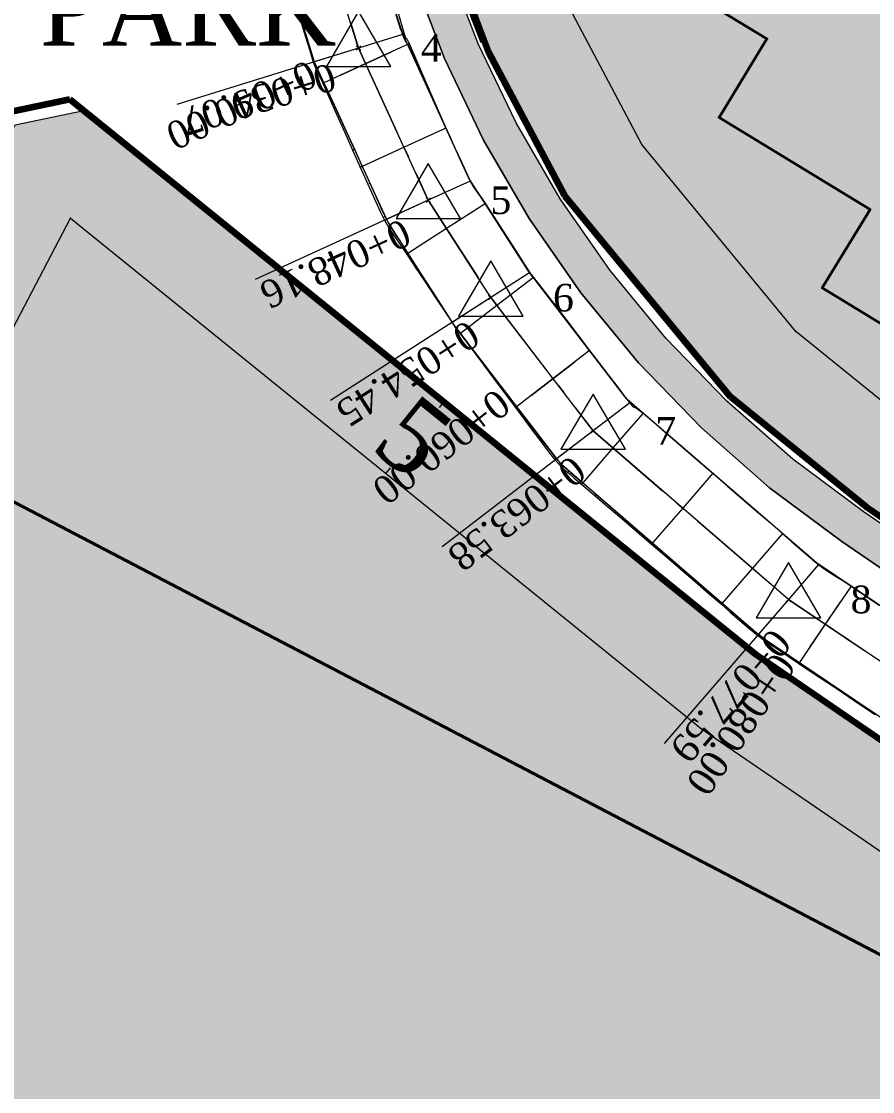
# Model space of a CAD drawing. Header units: metres. Extents: x 478603 to 489313, y 4282657 to 4289463.
# Drawn here: x 479298.8 to 479345.1, y 4286664 to 4286722.1 of the extents above; entities that cross this region are included whole.
import ezdxf

# ---------------------------------------------------------------- set-up
doc = ezdxf.new("R2010")
doc.units = ezdxf.units.M
for name, color, linetype, lineweight in [('@HAT', 18, 'Continuous', 0), ('ADAKENARI', 18, 'Continuous', 0), ('EKS_3', 5, 'Continuous', 0), ('EKSENLER', 3, 'Continuous', 0), ('HDA_3', 30, 'Continuous', 0), ('HDO_3', 30, 'Continuous', 0), ('KALDIRIM', 11, 'Continuous', 0), ('KDA_3', 150, 'Continuous', 20), ('KDO_3', 150, 'Continuous', 20), ('KYA_3', 1, 'Continuous', 20), ('KYO_3', 1, 'Continuous', 20), ('P_U_KNL', 143, 'Continuous', 0), ('PARSEL_ALAN', 254, 'Continuous', 0), ('PARSEL_SERA_ALAN', 9, 'Continuous', 40), ('PL_ALİNMAN', 1, 'Continuous', 0), ('PL_ENKESIT', 1, 'Continuous', 0), ('PL_KM', 4, 'Continuous', 0), ('PL_KMYAZI', 30, 'Continuous', 0), ('PL_SEMBOL', 7, 'Continuous', 0), ('PL_SOME', 7, 'Continuous', 0), ('PL_TOTFKM', 7, 'Continuous', 0), ('ROL_CEPHE', 1, 'Continuous', 0), ('SEV_KYA_HDA', 3, 'Continuous', 0), ('SEV_KYO_HDO', 3, 'Continuous', 0), ('SEV_YKA_KDA', 3, 'Continuous', 0), ('SEV_YKO_KDO', 3, 'Continuous', 0), ('SNR_YAPIYAK', 18, 'Continuous', 0), ('YKA_3', 33, 'Continuous', 0), ('YKO_3', 33, 'Continuous', 0)]:
    doc.layers.add(name, color=color, linetype=linetype, lineweight=lineweight)
doc.styles.get("Standard").update_dxf_attribs({"font": 'times.ttf'})

# ---------------------------------------------------------------- blocks, each defined once
blk = doc.blocks.new('3')
at = {"layer": 'PL_SEMBOL'}
for p, q in [((0, 2), (-1.75, -1)), ((1.75, -1), (0, 2)), ((0.125, 0.125), (-0.125, -0.125)), ((-0.125, 0.125), (0.125, -0.125)), ((-1.75, -1), (1.75, -1))]:
    blk.add_line(p, q, dxfattribs=at)

msp = doc.modelspace()

# ---------------------------------------------------------------- hatches: boundary and pattern name
at = {"layer": 'P_U_KNL'}
msp.add_hatch(color=256, dxfattribs=at).paths.add_polyline_path([(479495.511, 4287101.887), (479494.672, 4287099.831), (479493.757, 4287097.808), (479492.762, 4287095.813), (479424.369, 4286964.911), (479323.786, 4286772.397), (479321.694, 4286767.966), (479319.958, 4286763.361), (479318.6, 4286758.632), (479317.627, 4286753.808), (479317.045, 4286748.922), (479316.86, 4286744.005), (479317.072, 4286739.088), (479317.679, 4286734.205), (479318.678, 4286729.387), (479320.062, 4286724.665), (479321.822, 4286720.07), (479323.946, 4286715.631), (479326.422, 4286711.378), (479329.232, 4286707.339), (479332.358, 4286703.539), (479335.781, 4286700.004), (479339.478, 4286696.756), (479343.408, 4286693.829), (479368.037, 4286676.984), (479369.166, 4286678.635), (479344.57, 4286695.457), (479340.737, 4286698.312), (479337.162, 4286701.453), (479333.852, 4286704.873), (479330.828, 4286708.548), (479328.11, 4286712.454), (479325.715, 4286716.568), (479323.66, 4286720.86), (479321.958, 4286725.305), (479320.62, 4286729.872), (479319.654, 4286734.532), (479319.066, 4286739.255), (479318.862, 4286744.01), (479319.041, 4286748.766), (479319.603, 4286753.492), (479320.544, 4286758.157), (479321.858, 4286762.731), (479323.537, 4286767.185), (479325.577, 4286771.507), (479426.147, 4286963.995), (479434.014, 4286979.053), (479438.909, 4286934.307), (479439.571, 4286929.81), (479440.573, 4286925.357), (479441.904, 4286920.991), (479443.559, 4286916.737), (479445.526, 4286912.619), (479447.796, 4286908.659), (479450.356, 4286904.881), (479453.18, 4286901.318), (479563.644, 4286772.192), (479564.255, 4286771.486), (479564.874, 4286770.784), (479565.5, 4286770.089), (479566.134, 4286769.4), (479566.774, 4286768.718), (479567.422, 4286768.043), (479568.076, 4286767.374), (479568.736, 4286766.714), (479589.573, 4286746.064), (479590.981, 4286747.485), (479570.147, 4286768.131), (479569.498, 4286768.78), (479568.858, 4286769.434), (479568.225, 4286770.095), (479567.599, 4286770.762), (479566.979, 4286771.436), (479566.367, 4286772.115), (479565.761, 4286772.802), (479565.161, 4286773.496), (479454.724, 4286902.59), (479451.97, 4286906.064), (479449.494, 4286909.719), (479447.299, 4286913.549), (479445.396, 4286917.532), (479443.796, 4286921.646), (479442.508, 4286925.869), (479441.539, 4286930.176), (479440.893, 4286934.562), (479435.678, 4286982.238), (479494.543, 4287094.904), (479495.563, 4287096.949), (479496.51, 4287099.041), (479497.377, 4287101.166), (479497.659, 4287101.939), (479495.733, 4287102.497)])
at = {"layer": 'PARSEL_ALAN'}
for points in [[(479381.705, 4286670.344), (479369.267, 4286678.929), (479344.745, 4286695.701), (479337.369, 4286701.671), (479328.363, 4286712.616), (479323.936, 4286720.979), (479322.243, 4286725.401), (479319.95, 4286734.581), (479319.162, 4286744.011), (479320.029, 4286755.106), (479321.652, 4286760.756), (479324.426, 4286768.243), (479415.351, 4286942.681), (479420.15, 4286942.777), (479434.581, 4286911.964), (479446.524, 4286896.787), (479489.321, 4286847.102)], [(479298.515, 4286716.47), (479302.236, 4286717.242), (479338.767, 4286687.674), (479363.604, 4286670.687), (479498.888, 4286577.307), (479499.968, 4286572.944), (479473.928, 4286523.091), (479464.491, 4286514.43), (479452.192, 4286504.422), (479445.649, 4286482.017), (479417.179, 4286482.509), (479348.224, 4286483.702), (479307.462, 4286488.78), (479198.426, 4286501.743), (479189.287, 4286507.41)]]:
    msp.add_hatch(color=256, dxfattribs=at).paths.add_polyline_path(points)
at = {"layer": 'PARSEL_SERA_ALAN'}
for points in [[(479380.739, 4286678.372), (479364.34, 4286688.357), (479366.94, 4286692.628), (479342.34, 4286707.605), (479344.94, 4286711.875), (479336.741, 4286716.868), (479339.341, 4286721.138), (479331.141, 4286726.131), (479333.741, 4286730.401), (479325.541, 4286735.394), (479333.342, 4286748.206), (479325.142, 4286753.198), (479379.745, 4286842.884), (479371.545, 4286847.876), (479415.748, 4286920.478), (479423.948, 4286915.486), (479421.348, 4286911.215), (479429.548, 4286906.223), (479426.947, 4286901.952), (479435.147, 4286896.96), (479443.347, 4286891.968), (479440.747, 4286887.697), (479448.947, 4286882.705), (479446.347, 4286878.434), (479462.746, 4286868.449), (479460.146, 4286864.179), (479468.346, 4286859.186), (479476.546, 4286854.194), (479473.945, 4286849.923), (479482.145, 4286844.931)], [(479294.518, 4286698.023), (479379.604, 4286653.568), (479377.289, 4286649.136), (479411.324, 4286631.354), (479409.008, 4286626.922), (479443.043, 4286609.14), (479440.727, 4286604.709), (479474.762, 4286586.926), (479472.447, 4286582.495), (479489.464, 4286573.604), (479461.679, 4286520.425), (479453.171, 4286524.87), (479434.648, 4286489.417), (479426.139, 4286493.863), (479423.824, 4286489.431), (479415.315, 4286493.877), (479413, 4286489.445), (479404.491, 4286493.891), (479402.176, 4286489.459), (479393.667, 4286493.905), (479391.352, 4286489.473), (479382.843, 4286493.919), (479380.527, 4286489.487), (479372.019, 4286493.933), (479369.703, 4286489.501), (479361.195, 4286493.947), (479358.879, 4286489.515), (479350.371, 4286493.961), (479348.055, 4286489.529), (479331.038, 4286498.42), (479328.723, 4286493.988), (479320.214, 4286498.434), (479317.899, 4286494.002), (479309.39, 4286498.448), (479307.075, 4286494.016), (479290.057, 4286502.907), (479287.742, 4286498.476), (479279.233, 4286502.921), (479276.918, 4286498.49), (479259.901, 4286507.381), (479257.585, 4286502.949), (479249.077, 4286507.395), (479246.761, 4286502.963), (479238.252, 4286507.409), (479235.937, 4286502.977), (479218.92, 4286511.868), (479216.604, 4286507.437), (479208.096, 4286511.882), (479199.587, 4286516.328)]]:
    msp.add_hatch(color=256, dxfattribs=at).paths.add_polyline_path(points)

# ---------------------------------------------------------------- linework, layer by layer
at = {"layer": 'ADAKENARI', "lineweight": 100}
for p, q in [((479324.224, 4286720.435), (479322.094, 4286725.997)), ((479323.936, 4286720.979), (479322.243, 4286725.401)), ((479328.363, 4286712.616), (479324.224, 4286720.435)), ((479297.759, 4286717.083), (479301.477, 4286717.856)), ((479301.477, 4286717.856), (479338.767, 4286687.674)), ((479337.369, 4286701.671), (479328.363, 4286712.616)), ((479344.745, 4286695.701), (479337.369, 4286701.671)), ((479369.267, 4286678.929), (479344.745, 4286695.701)), ((479338.767, 4286687.674), (479363.604, 4286670.687))]:
    msp.add_line(p, q, dxfattribs=at)
at = {"layer": 'EKS_3'}
for p in [(479317.161, 4286720.638, 922.338), (479317.547, 4286719.796, 922.359), (479319.629, 4286715.25, 922.476), (479320.947, 4286712.374, 922.55), (479321.938, 4286710.829, 922.599), (479324.345, 4286707.08, 922.748), (479324.677, 4286706.648, 922.769), (479327.722, 4286702.682, 922.994), (479329.901, 4286699.844, 923.188), (479330.978, 4286698.915, 923.273), (479334.763, 4286695.648, 923.6), (479338.548, 4286692.381, 923.935), (479340.507, 4286690.69, 924.108), (479342.506, 4286689.34, 924.27)]:
    msp.add_point(p, dxfattribs=at)
at = {"layer": 'EKSENLER'}
for p, q in [((479317.093, 4286720.787), (479314.519, 4286729.152)), ((479320.947, 4286712.374), (479317.161, 4286720.638)), ((479324.345, 4286707.08), (479320.947, 4286712.374)), ((479329.901, 4286699.844), (479324.345, 4286707.08)), ((479340.508, 4286690.69), (479329.901, 4286699.844)), ((479365.855, 4286673.571), (479340.508, 4286690.69))]:
    msp.add_line(p, q, dxfattribs=at)
at = {"layer": 'HDA_3'}
msp.add_polyline3d([(479322.507, 4286705.353, 922.709), (479322.686, 4286705.119, 922.669), (479323.313, 4286704.304, 922.716), (479323.937, 4286703.492, 922.762), (479324.557, 4286702.685, 922.807), (479325.163, 4286701.896, 922.852), (479325.731, 4286701.153, 922.894), (479326.23, 4286700.497, 922.939), (479326.688, 4286699.89, 922.98), (479327.127, 4286699.312, 923.019), (479327.543, 4286698.771, 923.056), (479327.91, 4286698.315, 923.088), (479328.19, 4286698.015, 923.106), (479328.427, 4286697.794, 923.12), (479328.664, 4286697.588, 923.134), (479328.94, 4286697.354, 923.15), (479329.338, 4286697.015, 923.173), (479329.963, 4286696.477, 923.227), (479330.712, 4286695.831, 923.292), (479331.505, 4286695.145, 923.361), (479332.314, 4286694.446, 923.43), (479333.123, 4286693.748, 923.5), (479333.928, 4286693.054, 923.572), (479334.723, 4286692.368, 923.642), (479335.505, 4286691.694, 923.711), (479336.253, 4286691.048, 923.777), (479336.908, 4286690.481, 923.835), (479337.393, 4286690.056, 923.878), (479337.786, 4286689.709, 923.913), (479338.148, 4286689.391, 923.946), (479338.503, 4286689.086, 923.977), (479338.867, 4286688.79, 924.008), (479339.255, 4286688.507, 924.037), (479339.661, 4286688.228, 924.066), (479340.085, 4286687.942, 924.097), (479340.545, 4286687.634, 924.13), (479341.101, 4286687.26, 924.17), (479341.833, 4286686.767, 924.229), (479342.659, 4286686.209, 924.296), (479343.518, 4286685.628, 924.365), (479344.385, 4286685.042, 924.435), (479345.245, 4286684.462, 924.505)], dxfattribs=at)
for p in [(479322.686, 4286705.119, 922.669), (479325.731, 4286701.153, 922.894), (479327.91, 4286698.315, 923.088), (479329.338, 4286697.015, 923.173), (479333.123, 4286693.748, 923.5), (479336.908, 4286690.481, 923.835), (479338.867, 4286688.79, 924.008), (479341.101, 4286687.26, 924.17)]:
    msp.add_point(p, dxfattribs=at)
at = {"layer": 'HDO_3'}
msp.add_polyline3d([(479319.134, 4286722.72, 922.205), (479319.37, 4286721.969, 922.223), (479319.559, 4286721.382, 922.238), (479319.662, 4286721.098, 922.248), (479319.72, 4286720.976, 922.253), (479319.761, 4286720.915, 922.256), (479319.796, 4286720.875, 922.258), (479319.829, 4286720.842, 922.259), (479321.665, 4286716.833, 922.488)], dxfattribs=at)
for p in [(479319.559, 4286721.382, 922.238), (479319.829, 4286720.842, 922.259)]:
    msp.add_point(p, dxfattribs=at)
at = {"layer": 'KALDIRIM'}
for p, q in [((479319.434, 4286721.679), (479316.958, 4286729.729)), ((479312.081, 4286728.575), (479314.752, 4286719.895)), ((479323.146, 4286713.576), (479319.434, 4286721.679)), ((479314.752, 4286719.895), (479318.747, 4286711.172)), ((479326.392, 4286708.519), (479323.146, 4286713.576)), ((479318.747, 4286711.172), (479322.298, 4286705.641)), ((479331.728, 4286701.569), (479326.392, 4286708.519)), ((479322.298, 4286705.641), (479328.074, 4286698.118)), ((479342.029, 4286692.679), (479331.728, 4286701.569)), ((479328.074, 4286698.118), (479338.986, 4286688.701)), ((479367.257, 4286675.641), (479342.029, 4286692.679)), ((479338.986, 4286688.701), (479364.454, 4286671.5))]:
    msp.add_line(p, q, dxfattribs=at)
at = {"layer": 'KDA_3'}
msp.add_polyline3d([(479314.014, 4286722.146, 921.421), (479314.267, 4286721.298, 921.317), (479314.506, 4286720.503, 921.219), (479314.7, 4286719.874, 921.142), (479314.812, 4286719.555, 921.1), (479314.882, 4286719.397, 921.078), (479314.947, 4286719.275, 921.061), (479315.038, 4286719.099, 921.037), (479315.214, 4286718.728, 920.986), (479315.547, 4286717.987, 920.83), (479315.966, 4286717.047, 920.633), (479316.41, 4286716.045, 920.424), (479316.849, 4286715.055, 920.217), (479317.247, 4286714.16, 920.03), (479317.565, 4286713.448, 920.07), (479317.837, 4286712.843, 920.104), (479318.091, 4286712.282, 920.136), (479318.335, 4286711.755, 920.166), (479318.569, 4286711.285, 920.193), (479318.783, 4286710.915, 920.362), (479318.992, 4286710.592, 920.515), (479319.208, 4286710.272, 920.668), (479319.451, 4286709.914, 920.839), (479319.772, 4286709.438, 921.067), (479320.237, 4286708.741, 921.352), (479320.774, 4286707.931, 921.683), (479321.324, 4286707.101, 922.022), (479321.839, 4286706.323, 922.34), (479322.237, 4286705.726, 922.584), (479322.412, 4286705.467, 922.665), (479322.466, 4286705.394, 922.688), (479322.475, 4286705.389, 922.691), (479322.468, 4286705.408, 922.696), (479322.456, 4286705.436, 922.704)], dxfattribs=at)
for p in [(479314.7, 4286719.874, 921.142), (479315.214, 4286718.728, 920.986), (479317.247, 4286714.16, 920.03), (479318.569, 4286711.285, 920.193), (479319.772, 4286709.438, 921.067), (479322.237, 4286705.726, 922.584)]:
    msp.add_point(p, dxfattribs=at)
at = {"layer": 'KDO_3'}
msp.add_polyline3d([(479321.862, 4286716.378, 922.424), (479321.839, 4286716.432, 922.369), (479321.818, 4286716.479, 922.322), (479321.806, 4286716.505, 922.295), (479321.82, 4286716.475, 922.264), (479321.904, 4286716.292, 922.076), (479322.114, 4286715.828, 921.919), (479322.392, 4286715.215, 921.712), (479322.689, 4286714.562, 921.491), (479322.978, 4286713.933, 921.277), (479323.226, 4286713.418, 921.101), (479323.393, 4286713.117, 921.017), (479323.519, 4286712.93, 920.961), (479323.642, 4286712.765, 920.911), (479323.797, 4286712.555, 920.847), (479324.05, 4286712.184, 920.736), (479324.487, 4286711.513, 920.771), (479325.019, 4286710.684, 920.814), (479325.57, 4286709.824, 920.858), (479326.081, 4286709.023, 920.9), (479326.456, 4286708.435, 920.93), (479326.575, 4286708.246, 920.946), (479326.56, 4286708.269, 920.948), (479326.515, 4286708.342, 920.955), (479326.511, 4286708.364, 920.956), (479326.667, 4286708.175, 920.974), (479327.122, 4286707.589, 921.094), (479327.739, 4286706.784, 921.257), (479328.41, 4286705.908, 921.435), (479329.083, 4286705.028, 921.613), (479329.71, 4286704.208, 921.779), (479330.243, 4286703.508, 921.926), (479330.718, 4286702.883, 922.056), (479331.162, 4286702.3, 922.178), (479331.568, 4286701.772, 922.289), (479331.887, 4286701.369, 922.375), (479332.048, 4286701.194, 922.377), (479332.132, 4286701.136, 922.378), (479332.206, 4286701.102, 922.378), (479332.33, 4286701.03, 922.38), (479332.614, 4286700.811, 922.383), (479333.198, 4286700.317, 922.398), (479333.946, 4286699.672, 922.418), (479334.753, 4286698.972, 922.439), (479335.578, 4286698.257, 922.461), (479336.4, 4286697.544, 922.483), (479337.209, 4286696.846, 922.58), (479338.003, 4286696.16, 922.676), (479338.783, 4286695.489, 922.769), (479339.528, 4286694.846, 922.859), (479340.185, 4286694.277, 922.938), (479340.678, 4286693.846, 923.04), (479341.082, 4286693.491, 923.123), (479341.452, 4286693.166, 923.199), (479341.806, 4286692.861, 923.272), (479342.143, 4286692.585, 923.339), (479342.453, 4286692.362, 923.386), (479342.756, 4286692.161, 923.431), (479343.07, 4286691.959, 923.476), (479343.428, 4286691.729, 923.529), (479343.907, 4286691.414, 923.599), (479344.612, 4286690.942, 923.661), (479345.438, 4286690.384, 923.734)], dxfattribs=at)
for p in [(479321.904, 4286716.292, 922.076), (479323.226, 4286713.418, 921.101), (479324.05, 4286712.184, 920.736), (479326.456, 4286708.435, 920.93), (479326.667, 4286708.175, 920.974), (479329.71, 4286704.208, 921.779), (479331.887, 4286701.369, 922.375), (479332.614, 4286700.811, 922.383), (479336.4, 4286697.544, 922.483), (479340.185, 4286694.277, 922.938), (479342.143, 4286692.585, 923.339), (479343.907, 4286691.414, 923.599)]:
    msp.add_point(p, dxfattribs=at)
at = {"layer": 'KYA_3'}
msp.add_polyline3d([(479322.456, 4286705.436, 922.704), (479322.434, 4286705.46, 922.705), (479322.419, 4286705.477, 922.705), (479322.423, 4286705.468, 922.706), (479322.481, 4286705.388, 922.708), (479322.683, 4286705.116, 922.716), (479323.151, 4286704.491, 922.843), (479323.762, 4286703.676, 923.009), (479324.418, 4286702.8, 923.188), (479325.074, 4286701.926, 923.366), (479325.681, 4286701.114, 923.531), (479326.191, 4286700.428, 923.652), (479326.645, 4286699.817, 923.76), (479327.072, 4286699.244, 923.862), (479327.476, 4286698.709, 923.957), (479327.835, 4286698.257, 924.038), (479328.113, 4286697.956, 924.061), (479328.352, 4286697.731, 924.079), (479328.592, 4286697.521, 924.097), (479328.872, 4286697.283, 924.117), (479329.274, 4286696.941, 924.147), (479329.903, 4286696.405, 924.161), (479330.655, 4286695.763, 924.178), (479331.452, 4286695.081, 924.196), (479332.264, 4286694.387, 924.214), (479333.075, 4286693.692, 924.233), (479333.881, 4286693, 924.292), (479334.678, 4286692.315, 924.351), (479335.46, 4286691.641, 924.409), (479336.208, 4286690.997, 924.464), (479336.864, 4286690.43, 924.512), (479337.349, 4286690.005, 924.549), (479337.743, 4286689.659, 924.578), (479338.104, 4286689.341, 924.605), (479338.459, 4286689.036, 924.631), (479338.825, 4286688.741, 924.657), (479339.214, 4286688.459, 924.669), (479339.623, 4286688.18, 924.68), (479340.049, 4286687.894, 924.692), (479340.512, 4286687.586, 924.705), (479341.07, 4286687.214, 924.721), (479341.804, 4286686.724, 924.744), (479342.633, 4286686.17, 924.769), (479343.494, 4286685.593, 924.796), (479344.364, 4286685.01, 924.823), (479345.225, 4286684.433, 924.85)], dxfattribs=at)
for p in [(479322.683, 4286705.116, 922.716), (479325.681, 4286701.114, 923.531), (479327.835, 4286698.257, 924.038), (479329.274, 4286696.941, 924.147), (479333.075, 4286693.692, 924.233), (479336.864, 4286690.43, 924.512), (479338.825, 4286688.741, 924.657), (479341.07, 4286687.214, 924.721)]:
    msp.add_point(p, dxfattribs=at)
at = {"layer": 'KYO_3'}
msp.add_polyline3d([(479319.251, 4286722.725, 923.29), (479319.476, 4286721.971, 923.206), (479319.645, 4286721.409, 923.144), (479319.713, 4286721.198, 923.113), (479319.731, 4286721.168, 923.109), (479319.74, 4286721.179, 923.107), (479319.776, 4286721.133, 923.099), (479319.902, 4286720.875, 923.059), (479320.194, 4286720.215, 922.965), (479320.579, 4286719.334, 922.841), (479320.997, 4286718.371, 922.705), (479321.428, 4286717.38, 922.565), (479321.862, 4286716.378, 922.424)], dxfattribs=at)
for p in [(479319.645, 4286721.409, 923.144), (479319.902, 4286720.875, 923.059)]:
    msp.add_point(p, dxfattribs=at)
at = {"layer": 'P_U_KNL'}
for points in [[(479369.166, 4286678.635, 0), (479344.57, 4286695.457, 0), (479340.737, 4286698.312, 0), (479337.162, 4286701.453, 0), (479333.852, 4286704.873, 0), (479330.828, 4286708.548, 0), (479328.11, 4286712.454, 0), (479325.715, 4286716.568, 0), (479323.66, 4286720.86, 0), (479321.958, 4286725.305, 0), (479320.62, 4286729.872, 0), (479319.654, 4286734.532, 0), (479319.066, 4286739.255, 0), (479318.862, 4286744.01, 0), (479319.041, 4286748.766, 0), (479319.603, 4286753.492, 0), (479320.544, 4286758.157, 0), (479321.858, 4286762.731, 0), (479323.537, 4286767.185, 0), (479325.577, 4286771.507, 0), (479426.147, 4286963.995, 0), (479434.014, 4286979.053, 0)], [(479368.037, 4286676.984, 0), (479343.408, 4286693.829, 0), (479339.478, 4286696.756, 0), (479335.781, 4286700.004, 0), (479332.358, 4286703.539, 0), (479329.232, 4286707.339, 0), (479326.422, 4286711.378, 0), (479323.946, 4286715.631, 0), (479321.822, 4286720.07, 0), (479320.062, 4286724.665, 0), (479318.678, 4286729.387, 0), (479317.679, 4286734.205, 0), (479317.072, 4286739.088, 0), (479316.86, 4286744.005, 0), (479317.045, 4286748.922, 0), (479317.627, 4286753.808, 0), (479318.6, 4286758.632, 0), (479319.958, 4286763.361, 0), (479321.694, 4286767.966, 0), (479323.786, 4286772.397, 0), (479424.369, 4286964.911, 0)], [(479320.062, 4286724.665, 0), (479321.822, 4286720.07, 0), (479323.946, 4286715.631, 0), (479326.422, 4286711.378, 0), (479329.232, 4286707.339, 0), (479332.358, 4286703.539, 0), (479335.781, 4286700.004, 0), (479339.478, 4286696.756, 0), (479343.408, 4286693.829, 0), (479368.037, 4286676.984, 0), (479369.166, 4286678.635, 0), (479344.57, 4286695.457, 0), (479340.737, 4286698.312, 0), (479337.162, 4286701.453, 0), (479333.852, 4286704.873, 0), (479330.828, 4286708.548, 0), (479328.11, 4286712.454, 0), (479325.715, 4286716.568, 0), (479323.66, 4286720.86, 0), (479321.958, 4286725.305, 0)], [(479320.062, 4286724.665, 0), (479321.822, 4286720.07, 0), (479323.946, 4286715.631, 0), (479326.422, 4286711.378, 0), (479329.232, 4286707.339, 0), (479332.358, 4286703.539, 0), (479335.781, 4286700.004, 0), (479339.478, 4286696.756, 0), (479343.408, 4286693.829, 0), (479368.037, 4286676.984, 0), (479369.166, 4286678.635, 0), (479344.57, 4286695.457, 0), (479340.737, 4286698.312, 0), (479337.162, 4286701.453, 0), (479333.852, 4286704.873, 0), (479330.828, 4286708.548, 0), (479328.11, 4286712.454, 0), (479325.715, 4286716.568, 0), (479323.66, 4286720.86, 0), (479321.958, 4286725.305, 0)], [(479320.062, 4286724.665, 0), (479321.822, 4286720.07, 0), (479323.946, 4286715.631, 0), (479326.422, 4286711.378, 0), (479329.232, 4286707.339, 0), (479332.358, 4286703.539, 0), (479335.781, 4286700.004, 0), (479339.478, 4286696.756, 0), (479343.408, 4286693.829, 0), (479368.037, 4286676.984, 0), (479369.166, 4286678.635, 0), (479344.57, 4286695.457, 0), (479340.737, 4286698.312, 0), (479337.162, 4286701.453, 0), (479333.852, 4286704.873, 0), (479330.828, 4286708.548, 0), (479328.11, 4286712.454, 0), (479325.715, 4286716.568, 0), (479323.66, 4286720.86, 0), (479321.958, 4286725.305, 0)]]:
    msp.add_polyline3d(points, dxfattribs=at)
at = {"layer": 'PARSEL_ALAN'}
for points in [[(479381.705, 4286670.344, 927.781), (479369.267, 4286678.929, 925.676), (479344.745, 4286695.701, 924.385), (479337.369, 4286701.671, 923.384), (479328.363, 4286712.616, 922.105), (479323.936, 4286720.979, 923.655), (479322.243, 4286725.401, 924.038), (479319.95, 4286734.581, 923.909), (479319.162, 4286744.011, 923.52), (479320.029, 4286755.106, 923.185), (479321.652, 4286760.756, 923.706), (479324.426, 4286768.243, 923.867), (479415.351, 4286942.681, 923.716), (479420.15, 4286942.777, 923.79), (479434.581, 4286911.964, 925.534), (479446.524, 4286896.787, 926.375), (479489.321, 4286847.102, 924.936), (479381.705, 4286670.344, 927.781)], [(479381.705, 4286670.344, 0), (479369.267, 4286678.929, 0), (479344.745, 4286695.701, 0), (479337.369, 4286701.671, 0), (479328.363, 4286712.616, 0), (479323.936, 4286720.979, 0), (479322.243, 4286725.401, 0), (479319.95, 4286734.581, 0), (479319.162, 4286744.011, 0), (479320.029, 4286755.106, 0), (479321.652, 4286760.756, 0), (479324.426, 4286768.243, 0), (479415.351, 4286942.681, 0), (479420.15, 4286942.777, 0), (479434.581, 4286911.964, 0), (479446.524, 4286896.787, 0), (479489.321, 4286847.102, 0), (479381.705, 4286670.344, 0)], [(479298.515, 4286716.47, 921.094), (479302.236, 4286717.242, 919.873), (479338.767, 4286687.674, 924.909), (479363.604, 4286670.687, 927.047), (479498.888, 4286577.307, 935.494), (479499.968, 4286572.944, 935.676), (479473.928, 4286523.091, 935.649), (479464.491, 4286514.43, 935.434), (479452.192, 4286504.422, 935.044), (479445.649, 4286482.017, 935.051), (479417.179, 4286482.509, 933.671), (479348.224, 4286483.702, 930.256), (479307.462, 4286488.78, 928.1), (479198.426, 4286501.743, 922.102), (479189.287, 4286507.41, 921.584), (479298.515, 4286716.47, 921.094)], [(479298.515, 4286716.47, 0), (479302.236, 4286717.242, 0), (479338.767, 4286687.674, 0), (479363.604, 4286670.687, 0), (479498.888, 4286577.307, 0), (479499.968, 4286572.944, 0), (479473.928, 4286523.091, 0), (479464.491, 4286514.43, 0), (479452.192, 4286504.422, 0), (479445.649, 4286482.017, 0), (479417.179, 4286482.509, 0), (479348.224, 4286483.702, 0), (479307.462, 4286488.78, 0), (479198.426, 4286501.743, 0), (479189.287, 4286507.41, 0), (479298.515, 4286716.47, 0)]]:
    msp.add_polyline3d(points, close=True, dxfattribs=at)
at = {"layer": 'PARSEL_SERA_ALAN'}
for points in [[(479482.145, 4286844.931, 0), (479380.739, 4286678.372, 0), (479380.739, 4286678.372, 0), (479364.34, 4286688.357, 0), (479366.94, 4286692.628, 0), (479342.34, 4286707.605, 0), (479344.94, 4286711.875, 0), (479336.741, 4286716.868, 0), (479339.341, 4286721.138, 0), (479331.141, 4286726.131, 0)], [(479482.145, 4286844.931, 0), (479380.739, 4286678.372, 0), (479380.739, 4286678.372, 0), (479364.34, 4286688.357, 0), (479366.94, 4286692.628, 0), (479342.34, 4286707.605, 0), (479344.94, 4286711.875, 0), (479336.741, 4286716.868, 0), (479339.341, 4286721.138, 0), (479331.141, 4286726.131, 0)], [(479294.518, 4286698.023, 0), (479379.604, 4286653.568, 0), (479377.289, 4286649.136, 0), (479411.324, 4286631.354, 0)], [(479294.518, 4286698.023, 0), (479379.604, 4286653.568, 0), (479377.289, 4286649.136, 0), (479411.324, 4286631.354, 0)]]:
    msp.add_polyline3d(points, dxfattribs=at)
at = {"layer": 'PL_ALİNMAN'}
for p, q in [((479316.742, 4286721.989), (479317.161, 4286720.638)), ((479317.161, 4286720.638), (479319.243, 4286716.092)), ((479319.66, 4286715.183), (479319.868, 4286714.729)), ((479320.284, 4286713.819), (479320.947, 4286712.374)), ((479320.947, 4286712.374), (479323.648, 4286708.166)), ((479324.188, 4286707.325), (479324.345, 4286707.08)), ((479324.345, 4286707.08), (479327.39, 4286703.114)), ((479327.999, 4286702.321), (479328.304, 4286701.925)), ((479328.913, 4286701.131), (479329.901, 4286699.844)), ((479329.901, 4286699.844), (479333.686, 4286696.577)), ((479334.443, 4286695.924), (479334.822, 4286695.597)), ((479335.579, 4286694.943), (479339.364, 4286691.677)), ((479340.121, 4286691.023), (479340.5, 4286690.696)), ((479340.508, 4286690.69), (479344.651, 4286687.891))]:
    msp.add_line(p, q, dxfattribs=at)
at = {"layer": 'PL_ENKESIT'}
for points in [[(479319.645, 4286721.409, 923.144), (479319.559, 4286721.382, 922.238), (479319.549, 4286721.379, 922.288), (479317.161, 4286720.638, 922.338), (479314.755, 4286719.891, 922.287), (479314.7, 4286719.874, 921.142)], [(479319.902, 4286720.875, 923.059), (479319.829, 4286720.842, 922.259), (479319.82, 4286720.837, 922.309), (479317.547, 4286719.796, 922.359), (479315.274, 4286718.755, 922.309), (479315.214, 4286718.728, 920.986)], [(479321.904, 4286716.292, 922.076), (479321.902, 4286716.291, 922.426), (479319.629, 4286715.25, 922.476), (479317.356, 4286714.209, 922.426), (479317.247, 4286714.16, 920.03)], [(479323.226, 4286713.418, 921.101), (479323.219, 4286713.415, 922.5), (479320.947, 4286712.374, 922.55), (479318.674, 4286711.333, 922.5), (479318.569, 4286711.285, 920.193)], [(479324.05, 4286712.184, 920.736), (479324.042, 4286712.179, 922.549), (479321.938, 4286710.829, 922.599), (479319.835, 4286709.478, 922.549), (479319.772, 4286709.438, 921.067)], [(479326.456, 4286708.435, 920.93), (479326.449, 4286708.43, 922.698), (479324.345, 4286707.08, 922.748), (479322.241, 4286705.729, 922.698), (479322.237, 4286705.726, 922.584)], [(479326.667, 4286708.175, 920.974), (479326.66, 4286708.17, 922.719), (479324.677, 4286706.648, 922.769), (479322.694, 4286705.125, 922.719), (479322.686, 4286705.119, 922.669), (479322.683, 4286705.116, 922.716)], [(479329.71, 4286704.208, 921.779), (479329.705, 4286704.204, 922.944), (479327.722, 4286702.682, 922.994), (479325.739, 4286701.159, 922.944), (479325.731, 4286701.153, 922.894), (479325.681, 4286701.114, 923.531)], [(479331.887, 4286701.369, 922.375), (479331.884, 4286701.367, 923.138), (479329.901, 4286699.844, 923.188), (479327.918, 4286698.321, 923.138), (479327.91, 4286698.315, 923.088), (479327.835, 4286698.257, 924.038)], [(479332.614, 4286700.811, 922.383), (479332.611, 4286700.807, 923.223), (479330.978, 4286698.915, 923.273), (479329.344, 4286697.022, 923.223), (479329.338, 4286697.015, 923.173), (479329.274, 4286696.941, 924.147)], [(479336.4, 4286697.544, 922.483), (479336.396, 4286697.54, 923.55), (479334.763, 4286695.648, 923.6), (479333.129, 4286693.755, 923.55), (479333.123, 4286693.748, 923.5), (479333.075, 4286693.692, 924.233)], [(479340.185, 4286694.277, 922.938), (479340.181, 4286694.274, 923.885), (479338.548, 4286692.381, 923.935), (479336.915, 4286690.488, 923.885), (479336.908, 4286690.481, 923.835), (479336.864, 4286690.43, 924.512)], [(479342.143, 4286692.585, 923.339), (479342.141, 4286692.583, 924.058), (479340.507, 4286690.69, 924.108), (479338.874, 4286688.797, 924.058), (479338.867, 4286688.79, 924.008), (479338.825, 4286688.741, 924.657)], [(479343.907, 4286691.414, 923.599), (479343.905, 4286691.412, 924.22), (479342.506, 4286689.34, 924.27), (479341.107, 4286687.268, 924.22), (479341.101, 4286687.26, 924.17), (479341.07, 4286687.214, 924.721)]]:
    msp.add_polyline3d(points, dxfattribs=at)
at = {"layer": 'PL_KM'}
for p, q in [((479316.183, 4286719.172), (479318.911, 4286720.421)), ((479326.532, 4286701.768), (479328.912, 4286703.595)), ((479341.667, 4286688.097), (479343.346, 4286690.583))]:
    msp.add_line(p, q, dxfattribs=at)
at = {"layer": 'PL_SOME'}
for p in [(479317.161, 4286720.638), (479320.947, 4286712.374), (479324.345, 4286707.08), (479329.901, 4286699.844), (479340.508, 4286690.69)]:
    msp.add_point(p, dxfattribs=at)
at = {"layer": 'ROL_CEPHE'}
for p, q in [((479321.788, 4286701.417), (479321.536, 4286701.106)), ((479318.642, 4286697.53), (479318.894, 4286697.841))]:
    msp.add_line(p, q, dxfattribs=at)
at = {"layer": 'SEV_KYA_HDA'}
for p, q in [((479323.282, 4286704.316, 922.879), (479323.296, 4286704.326, 922.714)), ((479324.482, 4286702.716, 923.205), (479324.498, 4286702.728, 923.005)), ((479325.681, 4286701.114, 923.531), (479325.731, 4286701.153, 922.894)), ((479326.874, 4286699.509, 923.815), (479326.907, 4286699.534, 923.409)), ((479328.514, 4286697.59, 924.091), (479328.577, 4286697.664, 923.129)), ((479330.035, 4286696.292, 924.164), (479330.065, 4286696.327, 923.701)), ((479331.556, 4286694.993, 924.198), (479331.609, 4286695.055, 923.37)), ((479333.075, 4286693.692, 924.233), (479333.099, 4286693.72, 923.867)), ((479334.592, 4286692.389, 924.344), (479334.638, 4286692.442, 923.634)), ((479336.107, 4286691.084, 924.456), (479336.13, 4286691.11, 924.112)), ((479337.616, 4286689.77, 924.568), (479337.66, 4286689.821, 923.902)), ((479339.408, 4286688.326, 924.674), (479339.426, 4286688.352, 924.362)), ((479341.07, 4286687.214, 924.721), (479341.101, 4286687.26, 924.17)), ((479342.733, 4286686.103, 924.773), (479342.746, 4286686.122, 924.538)), ((479344.395, 4286684.99, 924.824), (479344.416, 4286685.021, 924.438))]:
    msp.add_line(p, q, dxfattribs=at)
at = {"layer": 'SEV_KYO_HDO'}
for p, q in [((479319.902, 4286720.875, 923.059), (479319.829, 4286720.842, 922.259)), ((479320.705, 4286719.043, 922.8), (479320.684, 4286719.033, 922.582)), ((479321.502, 4286717.208, 922.541), (479321.495, 4286717.205, 922.467))]:
    msp.add_line(p, q, dxfattribs=at)
at = {"layer": 'SEV_YKA_KDA'}
for p, q in [((479314.434, 4286720.916, 922.262), (479314.41, 4286720.909, 921.765)), ((479315.274, 4286718.755, 922.309), (479315.214, 4286718.728, 920.986)), ((479316.111, 4286716.939, 922.356), (479316.071, 4286716.92, 921.48)), ((479316.942, 4286715.12, 922.403), (479316.841, 4286715.073, 920.221)), ((479317.767, 4286713.298, 922.45), (479317.711, 4286713.272, 921.266)), ((479318.602, 4286711.48, 922.497), (479318.496, 4286711.432, 920.184)), ((479319.835, 4286709.478, 922.549), (479319.803, 4286709.458, 921.808)), ((479320.915, 4286707.795, 922.616), (479320.879, 4286707.772, 921.748)), ((479321.995, 4286706.112, 922.683), (479321.99, 4286706.108, 922.556))]:
    msp.add_line(p, q, dxfattribs=at)
at = {"layer": 'SEV_YKO_KDO'}
for p, q in [((479322.313, 4286715.38, 922.45), (479322.315, 4286715.381, 922.109)), ((479323.149, 4286713.563, 922.497), (479323.155, 4286713.566, 921.152)), ((479324.042, 4286712.179, 922.549), (479324.046, 4286712.182, 921.643)), ((479325.127, 4286710.499, 922.616), (479325.134, 4286710.504, 920.823)), ((479326.204, 4286708.814, 922.683), (479326.208, 4286708.816, 921.797)), ((479327.272, 4286707.379, 922.764), (479327.278, 4286707.384, 921.135)), ((479328.49, 4286705.793, 922.854), (479328.492, 4286705.795, 922.156)), ((479329.705, 4286704.204, 922.944), (479329.71, 4286704.208, 921.779)), ((479330.918, 4286702.614, 923.053), (479330.919, 4286702.615, 922.582)), ((479331.831, 4286701.434, 923.134), (479331.833, 4286701.437, 922.361)), ((479333.373, 4286700.16, 923.289), (479333.375, 4286700.161, 922.846)), ((479334.885, 4286698.851, 923.42), (479334.889, 4286698.855, 922.443)), ((479336.396, 4286697.54, 923.55), (479336.398, 4286697.542, 923.017)), ((479337.91, 4286696.234, 923.684), (479337.914, 4286696.238, 922.665)), ((479339.425, 4286694.928, 923.818), (479339.427, 4286694.93, 923.333)), ((479340.934, 4286693.615, 923.952), (479340.937, 4286693.618, 923.093)), ((479342.236, 4286692.514, 924.067), (479342.237, 4286692.515, 923.71)), ((479343.905, 4286691.412, 924.22), (479343.907, 4286691.414, 923.599))]:
    msp.add_line(p, q, dxfattribs=at)
at = {"layer": 'SNR_YAPIYAK'}
for p, q in [((479332.545, 4286715.402, 927.781), (479328.497, 4286723.05, 927.781)), ((479340.908, 4286705.238, 927.781), (479332.545, 4286715.402, 927.781)), ((479195.869, 4286509.212, 923.247), (479301.507, 4286711.4, 923.247)), ((479301.507, 4286711.4, 923.247), (479335.778, 4286683.661, 923.247)), ((479347.734, 4286699.714, 927.781), (479340.908, 4286705.238, 927.781)), ((479335.778, 4286683.661, 923.247), (479360.773, 4286666.566, 923.247))]:
    msp.add_line(p, q, dxfattribs=at)
for p in [(479332.545, 4286715.402, 922.105), (479332.545, 4286715.402, 922.105), (479301.507, 4286711.4, 923.247), (479301.507, 4286711.4, 923.247), (479340.908, 4286705.238, 923.384), (479340.908, 4286705.238, 923.384), (479335.778, 4286683.661, 924.909), (479335.778, 4286683.661, 924.909)]:
    msp.add_point(p, dxfattribs=at)
at = {"layer": 'YKA_3'}
msp.add_polyline3d([(479314.06, 4286722.136, 922.233), (479314.316, 4286721.296, 922.253), (479314.558, 4286720.511, 922.272), (479314.755, 4286719.891, 922.287), (479314.867, 4286719.577, 922.293), (479314.937, 4286719.421, 922.296), (479315.003, 4286719.299, 922.299), (479315.095, 4286719.125, 922.302), (479315.274, 4286718.755, 922.309), (479315.616, 4286718.018, 922.328), (479316.045, 4286717.083, 922.352), (479316.501, 4286716.087, 922.378), (479316.95, 4286715.101, 922.403), (479317.356, 4286714.209, 922.426), (479317.677, 4286713.499, 922.445), (479317.948, 4286712.893, 922.46), (479318.201, 4286712.332, 922.474), (479318.444, 4286711.804, 922.488), (479318.674, 4286711.333, 922.5), (479318.882, 4286710.962, 922.51), (479319.083, 4286710.638, 922.518), (479319.29, 4286710.317, 922.527), (479319.524, 4286709.958, 922.536), (479319.835, 4286709.478, 922.549), (479320.287, 4286708.774, 922.577), (479320.812, 4286707.956, 922.61), (479321.35, 4286707.117, 922.643), (479321.854, 4286706.331, 922.674), (479322.241, 4286705.729, 922.698), (479322.411, 4286705.471, 922.702), (479322.462, 4286705.401, 922.704), (479322.469, 4286705.399, 922.704), (479322.463, 4286705.418, 922.704), (479322.456, 4286705.436, 922.704), (479322.453, 4286705.443, 922.704), (479322.455, 4286705.44, 922.704), (479322.458, 4286705.435, 922.704), (479322.46, 4286705.432, 922.704), (479322.456, 4286705.436, 922.704), (479322.442, 4286705.453, 922.705), (479322.428, 4286705.47, 922.706), (479322.432, 4286705.465, 922.706), (479322.49, 4286705.391, 922.709), (479322.694, 4286705.125, 922.719), (479323.17, 4286704.506, 922.754), (479323.79, 4286703.699, 922.8), (479324.457, 4286702.832, 922.849), (479325.123, 4286701.964, 922.898), (479325.739, 4286701.159, 922.944), (479326.257, 4286700.478, 922.99), (479326.716, 4286699.871, 923.032), (479327.149, 4286699.301, 923.071), (479327.557, 4286698.769, 923.107), (479327.918, 4286698.321, 923.138), (479328.195, 4286698.025, 923.156), (479328.432, 4286697.804, 923.17), (479328.669, 4286697.598, 923.184), (479328.946, 4286697.363, 923.2), (479329.344, 4286697.022, 923.223), (479329.97, 4286696.484, 923.277), (479330.718, 4286695.838, 923.342), (479331.512, 4286695.152, 923.411), (479332.32, 4286694.454, 923.481), (479333.129, 4286693.755, 923.55), (479333.934, 4286693.061, 923.622), (479334.73, 4286692.375, 923.692), (479335.512, 4286691.701, 923.761), (479336.259, 4286691.056, 923.827), (479336.915, 4286690.488, 923.885), (479337.4, 4286690.064, 923.928), (479337.793, 4286689.717, 923.963), (479338.155, 4286689.399, 923.996), (479338.509, 4286689.094, 924.027), (479338.874, 4286688.797, 924.058), (479339.261, 4286688.515, 924.087), (479339.667, 4286688.236, 924.116), (479340.091, 4286687.95, 924.147), (479340.551, 4286687.642, 924.18), (479341.107, 4286687.268, 924.22), (479341.838, 4286686.775, 924.279), (479342.664, 4286686.217, 924.346), (479343.524, 4286685.637, 924.415), (479344.391, 4286685.051, 924.485), (479345.25, 4286684.47, 924.555)], dxfattribs=at)
for p in [(479314.755, 4286719.891, 922.287), (479315.274, 4286718.755, 922.309), (479317.356, 4286714.209, 922.426), (479318.674, 4286711.333, 922.5), (479319.835, 4286709.478, 922.549), (479322.241, 4286705.729, 922.698), (479322.694, 4286705.125, 922.719), (479325.739, 4286701.159, 922.944), (479327.918, 4286698.321, 923.138), (479329.344, 4286697.022, 923.223), (479333.129, 4286693.755, 923.55), (479336.915, 4286690.488, 923.885), (479338.874, 4286688.797, 924.058), (479341.107, 4286687.268, 924.22)]:
    msp.add_point(p, dxfattribs=at)
at = {"layer": 'YKO_3'}
msp.add_polyline3d([(479319.138, 4286722.685, 922.256), (479319.373, 4286721.935, 922.274), (479319.549, 4286721.379, 922.288), (479319.616, 4286721.178, 922.295), (479319.63, 4286721.158, 922.296), (479319.636, 4286721.175, 922.296), (479319.675, 4286721.127, 922.298), (479319.82, 4286720.837, 922.309), (479320.164, 4286720.097, 922.328), (479320.612, 4286719.119, 922.354), (479321.085, 4286718.083, 922.38), (479321.529, 4286717.108, 922.405), (479321.862, 4286716.378, 922.424), (479321.984, 4286716.11, 922.424), (479321.99, 4286716.097, 922.424), (479321.955, 4286716.175, 922.424), (479321.907, 4286716.281, 922.424), (479321.862, 4286716.378, 922.424), (479321.83, 4286716.451, 922.424), (479321.808, 4286716.498, 922.425), (479321.799, 4286716.518, 922.425), (479321.817, 4286716.481, 922.425), (479321.902, 4286716.291, 922.426), (479322.113, 4286715.824, 922.438), (479322.389, 4286715.211, 922.454), (479322.685, 4286714.558, 922.471), (479322.973, 4286713.93, 922.487), (479323.219, 4286713.415, 922.5), (479323.386, 4286713.114, 922.512), (479323.512, 4286712.927, 922.519), (479323.635, 4286712.761, 922.526), (479323.789, 4286712.551, 922.534), (479324.042, 4286712.179, 922.549), (479324.479, 4286711.508, 922.576), (479325.011, 4286710.679, 922.609), (479325.562, 4286709.819, 922.643), (479326.074, 4286709.018, 922.675), (479326.449, 4286708.43, 922.698), (479326.568, 4286708.242, 922.706), (479326.553, 4286708.264, 922.707), (479326.507, 4286708.337, 922.71), (479326.504, 4286708.359, 922.711), (479326.66, 4286708.17, 922.719), (479327.115, 4286707.583, 922.753), (479327.733, 4286706.779, 922.798), (479328.405, 4286705.904, 922.848), (479329.078, 4286705.024, 922.898), (479329.705, 4286704.204, 922.944), (479330.238, 4286703.505, 922.992), (479330.714, 4286702.881, 923.034), (479331.159, 4286702.298, 923.074), (479331.565, 4286701.769, 923.11), (479331.884, 4286701.367, 923.138), (479332.046, 4286701.192, 923.16), (479332.129, 4286701.133, 923.169), (479332.204, 4286701.1, 923.177), (479332.327, 4286701.027, 923.19), (479332.611, 4286700.807, 923.223), (479333.195, 4286700.313, 923.273), (479333.943, 4286699.668, 923.338), (479334.75, 4286698.968, 923.408), (479335.575, 4286698.253, 923.479), (479336.396, 4286697.54, 923.55), (479337.205, 4286696.842, 923.622), (479338, 4286696.156, 923.692), (479338.779, 4286695.485, 923.761), (479339.525, 4286694.842, 923.827), (479340.181, 4286694.274, 923.885), (479340.675, 4286693.843, 923.929), (479341.079, 4286693.487, 923.965), (479341.45, 4286693.163, 923.998), (479341.804, 4286692.858, 924.029), (479342.141, 4286692.583, 924.058), (479342.451, 4286692.359, 924.088), (479342.754, 4286692.159, 924.115), (479343.068, 4286691.957, 924.144), (479343.426, 4286691.727, 924.176), (479343.905, 4286691.412, 924.22), (479344.61, 4286690.939, 924.277), (479345.436, 4286690.381, 924.343)], dxfattribs=at)
for p in [(479319.549, 4286721.379, 922.288), (479319.82, 4286720.837, 922.309), (479321.902, 4286716.291, 922.426), (479323.219, 4286713.415, 922.5), (479324.042, 4286712.179, 922.549), (479326.449, 4286708.43, 922.698), (479326.66, 4286708.17, 922.719), (479329.705, 4286704.204, 922.944), (479331.884, 4286701.367, 923.138), (479332.611, 4286700.807, 923.223), (479336.396, 4286697.54, 923.55), (479340.181, 4286694.274, 923.885), (479342.141, 4286692.583, 924.058), (479343.905, 4286691.412, 924.22)]:
    msp.add_point(p, dxfattribs=at)

# ---------------------------------------------------------------- block references
at = {"layer": 'PL_SEMBOL'}
for p in [(479317.161, 4286720.638), (479320.947, 4286712.374), (479324.345, 4286707.08), (479329.901, 4286699.844), (479340.508, 4286690.69)]:
    msp.add_blockref('3', p, dxfattribs=at)

# ---------------------------------------------------------------- texts
at = {"layer": '@HAT'}
msp.add_text('PARK', height=4, dxfattribs=at).set_placement((479299.852, 4286720.774))
at = {"layer": 'PL_KMYAZI'}
for s, rotation, p in [('0+040.00', 204.60849, (479314.422, 4286720.015)), ('0+060.00', 217.51914, (479324.627, 4286702.197)), ('0+080.00', 235.96667, (479339.724, 4286687.901))]:
    msp.add_text(s, height=1.5, rotation=rotation, dxfattribs=at).set_placement(p)
at = {"layer": 'PL_SEMBOL'}
for s, p in [('4', (479320.536, 4286719.888)), ('5', (479324.322, 4286711.624)), ('6', (479327.72, 4286706.33)), ('7', (479333.276, 4286699.094)), ('8', (479343.883, 4286689.94))]:
    msp.add_text(s, height=1.5, dxfattribs=at).set_placement(p)
at = {"layer": 'PL_TOTFKM'}
for s, rotation, p in [('%%U   0+039.07', 197.24041, (479317.25, 4286720.352)), ('%%U   0+048.16', 204.60849, (479321.071, 4286712.101)), ('%%U   0+054.45', 212.69941, (479324.507, 4286706.828)), ('%%U   0+063.58', 217.51914, (479330.084, 4286699.606)), ('%%U   0+077.59', 229.20265, (479340.735, 4286690.494))]:
    msp.add_text(s, height=1.5, rotation=rotation, dxfattribs=at).set_placement(p)
at = {"layer": 'ROL_CEPHE'}
msp.add_text('5', height=4, rotation=321.01373, dxfattribs=at).set_placement((479317.726, 4286698.915))

doc.saveas('drawing.dxf')
